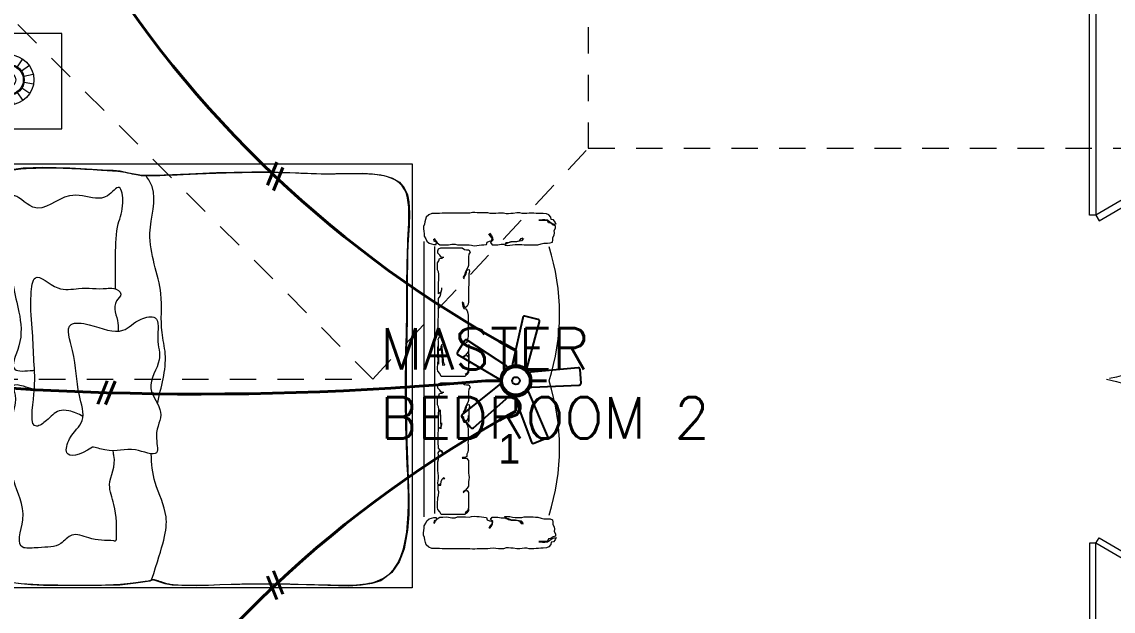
# Model space of a CAD drawing. Header units: metres. Extents: x 14 to 2416, y -346 to 476.
# Drawn here: x 148.87 to 154.02, y -84.17 to -81.39 of the extents above; entities that cross this region are included whole.
import ezdxf

# ---------------------------------------------------------------- set-up
doc = ezdxf.new("R2010")
doc.units = ezdxf.units.M
doc.linetypes.add('0', pattern=[0])
doc.linetypes.add('HIDDEN2', pattern=[0.1875, 0.125, -0.0625])
doc.layers.get('0').update_dxf_attribs({"linetype": '0', "lineweight": 20})
for name, color, linetype, lineweight in [('A-ANNO-TEXT', 20, 'Continuous', 13), ('A-DOOR', 35, 'Continuous', 5), ('baños', 251, 'Continuous', 0), ('E Salida Luces', 22, 'Continuous', 40), ('E Tuberia Emp Losa', 22, 'Continuous', 40), ('MOBILIARIOS', 252, 'Continuous', 0), ('textos', 7, 'Continuous', 0)]:
    doc.layers.add(name, color=color, linetype=linetype, lineweight=lineweight)
doc.layers.add('MAVA Luminarias', color=1, linetype='Continuous')
doc.layers.add('Techos 1', color=7, linetype='HIDDEN2', lineweight=9, true_color=0x42391a)
doc.styles.add('CENTURY GOTHIC', font='GOTHIC.TTF')
doc.styles.get("Standard").update_dxf_attribs({"font": 'arial.ttf', "height": 0.1875})

# ---------------------------------------------------------------- blocks, each defined once
blk = doc.blocks.new('abanico mava')
at = {"layer": 'MAVA Luminarias', "linetype": 'ByBlock', "lineweight": -2, "extrusion": (4.64878e-10, 3.72215e-09, 1), "elevation": 0}
for points in [[(513803.1025, 2035248.6775), (513803.2149, 2035249.0863, 0.421374), (513803.2029, 2035249.107), (513803.0842, 2035249.1365, 0.421374), (513803.0638, 2035249.1239), (513802.972, 2035248.71, 0.407089), (513802.9843, 2035248.6901), (513803.0823, 2035248.6658, 0.407089)], [(513802.9213, 2035248.6897), (513802.5673, 2035248.923, 0.421374), (513802.5439, 2035248.9179), (513802.4792, 2035248.8141, 0.421374), (513802.4849, 2035248.7909), (513802.8502, 2035248.5756, 0.407089), (513802.8729, 2035248.5812), (513802.9263, 2035248.6668, 0.407089)], [(513802.9932, 2035248.4048), (513803.1425, 2035248.008, 0.421374), (513803.1644, 2035247.9984), (513803.2777, 2035248.0443, 0.421374), (513803.2868, 2035248.0665), (513803.1178, 2035248.4553, 0.407089), (513803.0962, 2035248.4641), (513803.0026, 2035248.4262, 0.407089)]]:
    blk.add_lwpolyline(points, format="xyb", close=True, dxfattribs=at)
at = {"layer": 'MAVA Luminarias', "linetype": 'ByBlock', "lineweight": -2, "extrusion": (4.64878e-10, 3.72215e-09, 1)}
for points in [[(513803.1469, 2035248.5015), (513803.5704, 2035248.5208, 0.421374), (513803.5864, 2035248.5387), (513803.5777, 2035248.6607, 0.421374), (513803.5594, 2035248.6762), (513803.1374, 2035248.6356, 0.407089), (513803.1223, 2035248.6177), (513803.1295, 2035248.517, 0.407089)], [(513802.8538, 2035248.5211), (513802.5225, 2035248.2565, 0.421374), (513802.5201, 2035248.2327), (513802.5988, 2035248.1391, 0.421374), (513802.6227, 2035248.1373), (513802.9403, 2035248.4182, 0.407089), (513802.942, 2035248.4415), (513802.877, 2035248.5188, 0.407089)]]:
    blk.add_lwpolyline(points, format="xyb", close=True, dxfattribs=at)
at = {"layer": 'MAVA Luminarias', "linetype": 'ByBlock', "lineweight": -2}
for radius in [0.1227, 0.0335]:
    blk.add_circle((513803.0035, 2035248.5589), radius, dxfattribs=at)
blk = doc.blocks.new('A$C2f9b60d5')
at = {"layer": 'A-DOOR'}
for p, q in [((0, 0.1005), (0.06, 0.1005)), ((0, 0.1005), (0, 0.0005)), ((0.035, 0.0605), (0.035, 0.0005)), ((0.06, 0.0605), (0.035, 0.0605)), ((0.06, 0.0605), (0.06, 0.1005)), ((3.6, 0.1), (3.54, 0.1)), ((3.54, 0.06), (3.54, 0.1)), ((3.54, 0.06), (3.565, 0.06)), ((3.565, 0.06), (3.565, 0)), ((3.6, 0.1), (3.6, 0)), ((0.035, 0.0005), (0, 0.0005)), ((3.565, 0), (3.6, 0))]:
    blk.add_line(p, q, dxfattribs=at)
for points in [[(0.6314, 0.7341), (1.0247, 0.0604), (1.0509, 0.0757), (0.6576, 0.7494)], [(2.9658, 0.7337), (2.5723, 0.0601), (2.5462, 0.0754), (2.9397, 0.749)], [(0.0446, 0.0605), (1.0247, 0.0604), (1.0247, 0.0301), (0.0446, 0.0302)], [(3.5524, 0.06), (2.5723, 0.0601), (2.5723, 0.0298), (3.5524, 0.0297)]]:
    blk.add_lwpolyline(points, close=True, dxfattribs=at)
at = {"layer": 'A-DOOR', "linetype": 'HIDDEN2'}
for centre, start, end in [((0.96, -0.0488), 10.7613, 110.7488), ((2.637, -0.0491), 69.2325, 169.2199)]:
    blk.add_arc(centre, 0.8536, start, end, dxfattribs=at)
blk = doc.blocks.new('PL BASE 2N NASAS 09')
at = {"layer": 'Techos 1'}
for p, q in [((172.1943, -18.3117), (176.0975, -22.2118)), ((176.0975, -22.2118), (177.1135, -21.1225)), ((163.9475, -22.2118), (176.0975, -22.2118))]:
    blk.add_line(p, q, dxfattribs=at)
blk.add_lwpolyline([(180.5084, -9.3009), (177.1135, -9.3009), (177.1135, -21.1225), (180.5084, -21.1225)], close=True, dxfattribs=at)
at = {"color": 1, "xscale": -1, "rotation": 270}
blk.add_blockref('A$C2f9b60d5', (179.4475, -24.0117), dxfattribs=at)
at = {"layer": 'baños', "linetype": 'Continuous', "flags": 8}
for tag, p in [('MODELNUMBER', (167.1329, -5.6306, 0)), ('TRADENAME', (167.1329, -5.6307, 0)), ('PRODUCT', (167.1329, -5.6307, 0)), ('MATERIAL', (167.1329, -5.6307, 0)), ('MODELNUMBER', (168.3076, -5.6306, 0)), ('TRADENAME', (168.3076, -5.6307, 0)), ('PRODUCT', (168.3076, -5.6307, 0)), ('MATERIAL', (168.3076, -5.6307, 0))]:
    blk.add_attdef(tag, p, '', height=0.0000254, rotation=180.0001, dxfattribs=at)
at = {"layer": 'baños', "linetype": 'Continuous'}
for tag, p, rotation in [('MODELNUMBER', (169.2428, -19.7065), 180.0001), ('TRADENAME', (169.2428, -19.7064), 180.0001), ('MATERIAL', (169.243, -19.7063), 180.0001), ('PRODUCT', (169.243, -19.7064), 180.0001), ('MODELNUMBER', (169.9524, -19.7065), 179.9999), ('MATERIAL', (169.9524, -19.7063), 179.9999), ('TRADENAME', (169.9524, -19.7064), 179.9999), ('PRODUCT', (169.9524, -19.7064), 179.9999)]:
    blk.add_attdef(tag, p, '', height=0.0000254, rotation=rotation, dxfattribs=at)
at = {"layer": 'textos', "insert": (176.1314, -22.4922), "char_height": 0.195, "width": 2.245131, "attachment_point": 7}
blk.add_mtext('{\\Fromans|c0;MASTER BEDROOM 2}', dxfattribs=at)
blk = doc.blocks.new('A$Ca3ef8f56')
at = {"layer": 'MOBILIARIOS'}
for p, q in [((0.0032, 0.1527), (0.0032, 1.4519)), ((0.0532, 0.1694), (0.0532, 1.4284))]:
    blk.add_line(p, q, dxfattribs=at)
for points in [[(0.6249, 1.5324), (0.6212, 1.5434), (0.6126, 1.5544), (0.6016, 1.5556), (0.6004, 1.5666), (0.5906, 1.5776), (0.5796, 1.5825), (0.5637, 1.5837), (0.5527, 1.5837), (0.5417, 1.5849), (0.5307, 1.5849), (0.5197, 1.5862), (0.4977, 1.5862), (0.4867, 1.5837), (0.4757, 1.5837), (0.4647, 1.5849), (0.4537, 1.5874), (0.4402, 1.5874), (0.4231, 1.5837), (0.4121, 1.5837), (0.4011, 1.5825), (0.3889, 1.5825), (0.3766, 1.5862), (0.3534, 1.5862), (0.3412, 1.5849), (0.3302, 1.5837), (0.3143, 1.5849), (0.3033, 1.5874), (0.2519, 1.5874), (0.2409, 1.5886), (0.2299, 1.5886), (0.2177, 1.5862), (0.0868, 1.5862), (0.0746, 1.5849), (0.0391, 1.5849), (0.0245, 1.5788), (0.0122, 1.5678), (0.0086, 1.5568), (0.0061, 1.5446), (0.0037, 1.5336), (0, 1.5226), (0, 1.5116), (0.0012, 1.5006), (0.0024, 1.4884), (0.0024, 1.4774), (0.011, 1.4652), (0.0147, 1.4542), (0.0257, 1.4445), (0.0367, 1.442), (0.0477, 1.4383), (0.0587, 1.4383), (0.0611, 1.4493), (0.0501, 1.4542), (0.0477, 1.464)], [(0.4708, 1.4664), (0.4622, 1.4554), (0.4512, 1.4542), (0.4341, 1.4506), (0.4231, 1.4506), (0.4109, 1.4493), (0.3999, 1.4457), (0.3876, 1.4457), (0.3828, 1.4347), (0.395, 1.4335), (0.4072, 1.4347), (0.4194, 1.4371), (0.4317, 1.4383), (0.4635, 1.4383), (0.4745, 1.4359), (0.516, 1.4359), (0.527, 1.4371), (0.5381, 1.4371), (0.5552, 1.442), (0.5674, 1.4445), (0.5845, 1.4445), (0.5968, 1.4457), (0.6078, 1.4493), (0.609, 1.4603), (0.609, 1.4713), (0.6151, 1.4823), (0.6175, 1.4933), (0.6163, 1.5043), (0.6224, 1.5153), (0.6224, 1.5263), (0.6114, 1.53), (0.6004, 1.5385), (0.5894, 1.5397), (0.5845, 1.5507), (0.5735, 1.552), (0.5442, 1.552)], [(0.5442, 1.5544), (0.5613, 1.5556), (0.5723, 1.5556), (0.5845, 1.5544), (0.5955, 1.5458), (0.6065, 1.5373), (0.6175, 1.5348), (0.6212, 1.5348)], [(0.0501, 1.4677), (0.0563, 1.4567), (0.0636, 1.4457), (0.0758, 1.4371), (0.0905, 1.4371), (0.1064, 1.4359), (0.1174, 1.4371), (0.1333, 1.4396), (0.1492, 1.4396), (0.1602, 1.4359), (0.1981, 1.4359), (0.2152, 1.4371), (0.2262, 1.4347), (0.2385, 1.4322), (0.2507, 1.4335), (0.2617, 1.4347), (0.2727, 1.4359), (0.2837, 1.4371), (0.2972, 1.4383), (0.2996, 1.4493), (0.3106, 1.4542), (0.3216, 1.4567), (0.3241, 1.4677), (0.3143, 1.4787), (0.3069, 1.4884)], [(0.3106, 1.4909), (0.3204, 1.4799), (0.3253, 1.4689), (0.3265, 1.4579), (0.3155, 1.4481), (0.3228, 1.4371), (0.3497, 1.4371), (0.3656, 1.4396), (0.3779, 1.4396), (0.3889, 1.4408), (0.3999, 1.4481), (0.4133, 1.4518), (0.4402, 1.4518), (0.4525, 1.4554), (0.4598, 1.4664), (0.4696, 1.4689)], [(0.0946, 1.3772), (0.0844, 1.3772), (0.0759, 1.3874), (0.0673, 1.3976), (0.0673, 1.4078), (0.0708, 1.4181), (0.081, 1.4232), (0.1822, 1.4232), (0.1924, 1.4146), (0.2026, 1.4129), (0.2129, 1.4129), (0.2197, 1.4027), (0.2129, 1.3925), (0.2112, 1.3806), (0.2112, 1.3397), (0.2078, 1.3294), (0.2026, 1.3192), (0.1975, 1.309), (0.1941, 1.2988), (0.189, 1.2885), (0.1856, 1.2817)], [(0.0844, 1.234), (0.0844, 1.2238), (0.081, 1.2135), (0.0708, 1.205), (0.0708, 1.2579), (0.0725, 1.2715), (0.0725, 1.2988), (0.0708, 1.309), (0.0656, 1.3192), (0.0656, 1.3516), (0.0725, 1.3618), (0.0742, 1.372), (0.0844, 1.3737), (0.0895, 1.3737)], [(0.189, 1.2766), (0.1924, 1.2868), (0.1992, 1.2971), (0.2026, 1.3073), (0.2044, 1.3175), (0.2146, 1.3209), (0.2163, 1.3107), (0.2129, 1.3005), (0.2129, 1.2476), (0.2112, 1.2374), (0.2112, 1.1675), (0.2095, 1.1573), (0.2061, 1.1471), (0.1958, 1.1385), (0.1907, 1.1488), (0.189, 1.159), (0.1822, 1.1658)], [(0.0929, 0.9903), (0.0878, 1.0005), (0.0776, 1.0039), (0.0708, 1.0141), (0.0708, 1.0244), (0.069, 1.0346), (0.069, 1.0857), (0.0708, 1.0959), (0.0708, 1.1829), (0.0776, 1.1948), (0.081, 1.205), (0.0827, 1.2152), (0.0861, 1.2272), (0.0861, 1.2289)], [(0.1822, 1.1641), (0.1856, 1.1471), (0.189, 1.1368), (0.1992, 1.1351), (0.2061, 1.1249), (0.2078, 1.1147), (0.2095, 1.1028), (0.2095, 1.0499), (0.2078, 1.0397), (0.2095, 1.0295), (0.2095, 1.0056), (0.2078, 0.9954), (0.2044, 0.9852), (0.2044, 0.9749), (0.1941, 0.9698), (0.1839, 0.9698), (0.1822, 0.9664), (0.2026, 0.9664), (0.2112, 0.9562), (0.2112, 0.8965), (0.2129, 0.8863), (0.2146, 0.8761), (0.2129, 0.9659), (0.2112, 0.9556), (0.2112, 0.9352), (0.2061, 0.925), (0.1958, 0.9147), (0.1873, 0.9079)], [(0.0946, 0.8761), (0.0861, 0.9659), (0.081, 0.9556), (0.0793, 0.9454), (0.069, 0.9403), (0.0673, 0.9505), (0.069, 0.9607), (0.0708, 0.8727), (0.0708, 0.8829), (0.069, 0.8965), (0.0673, 0.9085), (0.0673, 0.9494), (0.0708, 0.9613), (0.0708, 0.9818), (0.069, 0.992), (0.0742, 1.0022), (0.0844, 1.0005), (0.0878, 0.9903), (0.0895, 0.9869)], [(0.2112, 0.8449), (0.2112, 0.8346), (0.2044, 0.8244), (0.1941, 0.8159), (0.0827, 0.8159), (0.0759, 0.8295), (0.0673, 0.8397), (0.0656, 0.85), (0.0656, 0.8602), (0.0673, 0.8704), (0.0673, 0.8806), (0.0708, 0.8909), (0.0725, 0.9079), (0.069, 0.9181), (0.069, 0.9386), (0.081, 0.9403), (0.0827, 0.959), (0.0895, 0.8693), (0.0998, 0.871), (0.0981, 0.8744)], [(0.1873, 0.9028), (0.1958, 0.913), (0.2061, 0.9147), (0.2112, 0.9045), (0.2112, 0.8517), (0.2095, 0.8414), (0.2061, 0.8312), (0.1958, 0.8244)], [(0.0946, 0.74), (0.0844, 0.74), (0.0759, 0.7502), (0.0673, 0.7604), (0.0673, 0.7707), (0.0708, 0.7809), (0.081, 0.786), (0.1822, 0.786), (0.1924, 0.7775), (0.2026, 0.7758), (0.2129, 0.7758), (0.2197, 0.7656), (0.2129, 0.7553), (0.2112, 0.7434), (0.2112, 0.7025), (0.2078, 0.6923), (0.2026, 0.6821), (0.1975, 0.6718), (0.1941, 0.6616), (0.189, 0.6514), (0.1856, 0.6446)], [(0.0844, 0.5968), (0.0844, 0.5866), (0.081, 0.5764), (0.0708, 0.5679), (0.0708, 0.6207), (0.0725, 0.6343), (0.0725, 0.6616), (0.0708, 0.6718), (0.0656, 0.6821), (0.0656, 0.7144), (0.0725, 0.7247), (0.0742, 0.7349), (0.0844, 0.7366), (0.0895, 0.7366)], [(0.189, 0.6394), (0.1924, 0.6497), (0.1992, 0.6599), (0.2026, 0.6701), (0.2044, 0.6803), (0.2146, 0.6838), (0.2163, 0.6735), (0.2129, 0.6633), (0.2129, 0.6105), (0.2112, 0.6002), (0.2112, 0.6304), (0.2095, 0.6201), (0.2061, 0.6099), (0.1958, 0.6014), (0.1907, 0.6116), (0.189, 0.6218), (0.1822, 0.6287)], [(0.0929, 0.4531), (0.0878, 0.4633), (0.0776, 0.4668), (0.0708, 0.477), (0.0708, 0.4872), (0.069, 0.4974), (0.069, 0.5486), (0.0708, 0.5588), (0.0708, 0.6457), (0.0776, 0.6576), (0.081, 0.5679), (0.0827, 0.5781), (0.0861, 0.59), (0.0861, 0.5917)], [(0.1822, 0.627), (0.1856, 0.6099), (0.189, 0.5997), (0.1992, 0.598), (0.2061, 0.5878), (0.2078, 0.5775), (0.2095, 0.5656), (0.2095, 0.5128), (0.2078, 0.5025), (0.2095, 0.4923), (0.2095, 0.4685), (0.2078, 0.4582), (0.2044, 0.448), (0.2044, 0.4378), (0.1941, 0.4327), (0.1839, 0.4327), (0.1822, 0.4293), (0.2026, 0.4293), (0.2112, 0.419), (0.2112, 0.3594), (0.2129, 0.3492), (0.2146, 0.3389), (0.2129, 0.3287), (0.2112, 0.3185), (0.2112, 0.298), (0.2061, 0.2878), (0.1958, 0.2776), (0.1873, 0.2708)], [(0.0946, 0.3389), (0.0861, 0.3287), (0.081, 0.3185), (0.0793, 0.3083), (0.069, 0.3031), (0.0673, 0.3134), (0.069, 0.3236), (0.0708, 0.3355), (0.0708, 0.3457), (0.069, 0.3594), (0.0673, 0.3713), (0.0673, 0.4122), (0.0708, 0.4241), (0.0708, 0.4446), (0.069, 0.4548), (0.0742, 0.465), (0.0844, 0.4633), (0.0878, 0.4531), (0.0895, 0.4497)], [(0.2112, 0.1926), (0.2112, 0.1824), (0.2044, 0.1721), (0.1941, 0.1636), (0.0827, 0.1636), (0.0759, 0.1772), (0.0673, 0.1875), (0.0656, 0.1977), (0.0656, 0.223), (0.0673, 0.2333), (0.0673, 0.2435), (0.0708, 0.2537), (0.0725, 0.2708), (0.069, 0.281), (0.069, 0.3014), (0.081, 0.3031), (0.0827, 0.3219), (0.0895, 0.3321), (0.0998, 0.3338), (0.0981, 0.3372)], [(0.1873, 0.2656), (0.1958, 0.2759), (0.2061, 0.2776), (0.2112, 0.2673), (0.2112, 0.1994), (0.2095, 0.1892), (0.2061, 0.179), (0.1958, 0.1721)], [(0.0501, 0.1209), (0.0563, 0.1319), (0.0636, 0.1429), (0.0758, 0.1515), (0.0905, 0.1515), (0.1064, 0.1527), (0.1174, 0.1515), (0.1333, 0.149), (0.1492, 0.149), (0.1602, 0.1527), (0.1981, 0.1527), (0.2152, 0.1515), (0.2262, 0.1539), (0.2385, 0.1564), (0.2507, 0.1551), (0.2617, 0.1539), (0.2727, 0.1527), (0.2837, 0.1515), (0.2972, 0.1503), (0.2996, 0.1393), (0.3106, 0.1344), (0.3216, 0.1319), (0.3241, 0.1209), (0.3143, 0.1099), (0.3069, 0.1002)], [(0.4708, 0.1222), (0.4622, 0.1332), (0.4512, 0.1344), (0.4341, 0.138), (0.4231, 0.138), (0.4109, 0.1393), (0.3999, 0.1429), (0.3876, 0.1429), (0.3828, 0.1539), (0.395, 0.1551), (0.4072, 0.1539), (0.4194, 0.1515), (0.4317, 0.1503), (0.4635, 0.1503), (0.4745, 0.1527), (0.516, 0.1527), (0.527, 0.1515), (0.5381, 0.1515), (0.5552, 0.1466), (0.5674, 0.1441), (0.5845, 0.1441), (0.5968, 0.1429), (0.6078, 0.1393), (0.609, 0.1283), (0.609, 0.1173), (0.6151, 0.1063), (0.6175, 0.0953), (0.6163, 0.0843), (0.6224, 0.0733), (0.6224, 0.0623), (0.6114, 0.0586), (0.6004, 0.0501), (0.5894, 0.0489), (0.5845, 0.0379), (0.5735, 0.0366), (0.5442, 0.0366)], [(0.6249, 0.0562), (0.6212, 0.0452), (0.6126, 0.0342), (0.6016, 0.033), (0.6004, 0.022), (0.5906, 0.011), (0.5796, 0.0061), (0.5637, 0.0049), (0.5527, 0.0049), (0.5417, 0.0037), (0.5307, 0.0037), (0.5197, 0.0024), (0.4977, 0.0024), (0.4867, 0.0049), (0.4757, 0.0049), (0.4647, 0.0037), (0.4537, 0.0012), (0.4402, 0.0012), (0.4231, 0.0049), (0.4121, 0.0049), (0.4011, 0.0061), (0.3889, 0.0061), (0.3766, 0.0024), (0.3534, 0.0024), (0.3412, 0.0037), (0.3302, 0.0049), (0.3143, 0.0037), (0.3033, 0.0012), (0.2519, 0.0012), (0.2409, 0), (0.2299, 0), (0.2177, 0.0024), (0.0868, 0.0024), (0.0746, 0.0037), (0.0391, 0.0037), (0.0245, 0.0098), (0.0122, 0.0208), (0.0086, 0.0318), (0.0061, 0.044), (0.0037, 0.055), (0, 0.066), (0, 0.077), (0.0012, 0.088), (0.0024, 0.1002), (0.0024, 0.1112), (0.011, 0.1234), (0.0147, 0.1344), (0.0257, 0.1441), (0.0367, 0.1466), (0.0477, 0.1503), (0.0587, 0.1503), (0.0611, 0.1393), (0.0501, 0.1344), (0.0477, 0.1246)], [(0.3106, 0.0977), (0.3204, 0.1087), (0.3253, 0.1197), (0.3265, 0.1307), (0.3155, 0.1405), (0.3228, 0.1515), (0.3497, 0.1515), (0.3656, 0.149), (0.3779, 0.149), (0.3889, 0.1478), (0.3999, 0.1405), (0.4133, 0.1368), (0.4402, 0.1368), (0.4525, 0.1332), (0.4598, 0.1222), (0.4696, 0.1197)], [(0.5442, 0.0342), (0.5613, 0.033), (0.5723, 0.033), (0.5845, 0.0342), (0.5955, 0.0428), (0.6065, 0.0513), (0.6175, 0.0537), (0.6212, 0.0537)]]:
    blk.add_lwpolyline(points, dxfattribs=at)
for centre in [(-0.3846, 1.1107), (-0.3846, 0.4779)]:
    blk.add_arc(centre, 1.0261, 342.0399, 17.9601, dxfattribs=at)
blk = doc.blocks.new('A$Cb50f4bf1')
at = {"layer": 'MOBILIARIOS'}
for p, q in [((0.45, 0.45), (0, 0.45)), ((0, 0.45), (0, 0)), ((0.45, 0), (0.45, 0.45)), ((0.2058, 0.3663), (0.2154, 0.322)), ((0.2519, 0.3671), (0.2438, 0.3224)), ((0.1314, 0.3148), (0.1695, 0.2902)), ((0.1635, 0.348), (0.1893, 0.3107)), ((0.2948, 0.3501), (0.2703, 0.312)), ((0.328, 0.318), (0.2907, 0.2922)), ((0.1144, 0.2719), (0.1591, 0.2638)), ((0.3463, 0.2757), (0.302, 0.2661)), ((0.1152, 0.2258), (0.1595, 0.2353)), ((0.1335, 0.1834), (0.1708, 0.2092)), ((0.3301, 0.1867), (0.292, 0.2112)), ((0.3471, 0.2296), (0.3025, 0.2377)), ((0.1667, 0.1514), (0.1913, 0.1895)), ((0.2096, 0.1344), (0.2177, 0.179)), ((0.2557, 0.1352), (0.2462, 0.1795)), ((0.2981, 0.1535), (0.2723, 0.1908)), ((0, 0), (0.45, 0))]:
    blk.add_line(p, q, dxfattribs=at)
for radius in [0.1182, 0.0729, 0.0684, 0.0328]:
    blk.add_circle((0.2308, 0.2507), radius, dxfattribs=at)
blk = doc.blocks.new('PL MUEBLES 2N NASAS 09')
at = {"layer": 'MOBILIARIOS'}
blk.add_lwpolyline([(224.1973, 41.5204), (226.1973, 41.5204), (226.1973, 39.5204), (224.1973, 39.5204)], close=True, dxfattribs=at)
blk.add_lwpolyline([(224.2861, 41.4912), (224.3625, 41.5016), (224.4555, 41.5054), (224.582, 41.5016), (224.6884, 41.4959), (224.7362, 41.4921), (224.7865, 41.4902), (224.8197, 41.4873), (224.8596, 41.4788), (224.8947, 41.4712), (224.9213, 41.4664), (225.0273, 41.4683), (225.1434, 41.4731), (225.2744, 41.4797), (225.4402, 41.4835), (225.5454, 41.4821), (225.5855, 41.4805), (225.6632, 41.4788), (225.7463, 41.4746), (225.7856, 41.4738), (225.8375, 41.4754), (225.8859, 41.4754), (225.9628, 41.4763), (226.0093, 41.4737), (226.0636, 41.4661), (226.1037, 41.4536), (226.138, 41.4343), (226.1597, 41.4076), (226.1748, 41.3749), (226.1815, 41.3406), (226.184, 41.2871), (226.1823, 41.2277), (226.1798, 41.1834), (226.1773, 41.1379), (226.1756, 41.0944), (226.1748, 41.0433), (226.1739, 40.9931), (226.1731, 40.8676), (226.1739, 40.7798), (226.1714, 40.7221), (226.1681, 40.5626), (226.1681, 40.4279), (226.1697, 40.253), (226.1773, 40.0802), (226.1815, 39.943), (226.1807, 39.8652), (226.1748, 39.7912), (226.1597, 39.7042), (226.1363, 39.6423), (226.1004, 39.5913), (226.0494, 39.552), (226.0064, 39.5402), (225.9563, 39.5327), (225.8978, 39.5276), (225.7991, 39.531), (225.7092, 39.5335), (225.6239, 39.5352), (225.5311, 39.5368), (225.3843, 39.5351), (225.2899, 39.5335), (225.2368, 39.5309), (225.1816, 39.5292), (225.1198, 39.5301), (225.0654, 39.5326), (225.0316, 39.5384), (224.989, 39.5535), (224.974, 39.5577), (224.9589, 39.551), (224.8937, 39.5418), (224.8181, 39.5326), (224.7153, 39.5309), (224.5469, 39.5301), (224.4588, 39.5309), (224.3977, 39.5343), (224.3384, 39.5401)], dxfattribs=at)
blk.add_arc((224.7938, 39.7506), 0.00932, 244.4366, 348.7327, dxfattribs=at)
for points, knots in [([(224.9437, 41.4641), (224.9437, 41.4641), (224.9437, 41.4641), (224.9437, 41.4641), (224.942, 41.4641), (224.9072, 41.4641), (224.8373, 41.4845), (224.6654, 41.4926), (224.4583, 41.5084), (224.2276, 41.4845), (224.2019, 41.399), (224.2276, 41.1491), (224.215, 40.8779), (224.2679, 40.6889), (224.2276, 40.2674), (224.2462, 39.9057), (224.2127, 39.6312), (224.2276, 39.5326), (224.62, 39.5326), (224.8064, 39.5326), (224.9482, 39.5524), (224.9615, 39.5524), (224.977, 39.5643), (225.0473, 39.5326), (225.112, 39.5326), (225.2329, 39.5326)], [2.895366, 2.895366, 2.895366, 2.895366, 2.896475, 3.053535, 3.138588, 3.190252, 3.29358, 3.393683, 3.686394, 3.848283, 3.942303, 4.166996, 4.499824, 4.847407, 5.433591, 5.797126, 6.093613, 6.186669, 6.495546, 6.666013, 6.828452, 7.059973, 7.190877, 7.299822, 7.383928, 7.383928, 7.383928, 7.383928]), ([(224.9961, 40.388), (225.011, 40.4673), (225.0503, 40.5787), (225.0049, 40.7547), (225.0316, 40.9364), (224.9221, 41.1682), (225.0019, 41.3678), (224.9534, 41.4475), (224.942, 41.4641)], [0.780746, 0.780746, 0.780746, 0.780746, 1.031047, 1.138144, 1.338216, 1.638789, 1.87051, 1.932727, 1.932727, 1.932727, 1.932727]), ([(226.1717, 40.7886), (226.1717, 40.9205), (226.1717, 41.1162), (226.1925, 41.4128), (226.0613, 41.4845), (225.784, 41.4668), (225.5578, 41.4845), (225.1328, 41.4719), (225.036, 41.4641), (224.9437, 41.4641)], [0, 0, 0, 0, 0.418295, 0.63409, 0.877661, 1.085184, 1.239382, 1.462689, 1.680419, 1.680419, 1.680419, 1.680419]), ([(224.7979, 40.9327), (224.7976, 40.9804), (224.797, 41.0912), (224.801, 41.2307), (224.8402, 41.3137), (224.8226, 41.4435), (224.7494, 41.3369), (224.6691, 41.3703), (224.5311, 41.3765), (224.4372, 41.2549), (224.2987, 41.4156), (224.3156, 41.2256), (224.3078, 41.1143), (224.3091, 40.9521), (224.3472, 40.8136), (224.3633, 40.6776), (224.2829, 40.5333), (224.3784, 40.5434), (224.4131, 40.5465), (224.4156, 40.5467)], [0, 0, 0, 0, 0.152599, 0.305824, 0.413498, 0.490111, 0.57095, 0.695693, 0.751084, 0.933009, 1.04478, 1.135217, 1.336369, 1.489125, 1.623798, 1.783333, 1.909904, 2.000264, 2.007333, 2.007333, 2.007333, 2.007333]), ([(224.6443, 40.3288), (224.6234, 40.3402), (224.5878, 40.3564), (224.5183, 40.3608), (224.4833, 40.3128), (224.3855, 40.2485), (224.4234, 40.462), (224.412, 40.5804), (224.4083, 40.7391), (224.3927, 40.8502), (224.4112, 41.0282), (224.5242, 40.9107), (224.6329, 40.942), (224.7246, 40.9265), (224.7908, 40.938), (224.8374, 40.9077), (224.7744, 40.8552), (224.8122, 40.7903), (224.8107, 40.7427), (224.8099, 40.7303)], [0.032571, 0.032571, 0.032571, 0.032571, 0.107712, 0.156224, 0.235226, 0.291111, 0.451247, 0.617718, 0.770472, 0.95788, 1.036962, 1.155398, 1.259301, 1.397905, 1.433881, 1.478271, 1.518706, 1.629903, 1.669516, 1.669516, 1.669516, 1.669516]), ([(224.6887, 40.1835), (224.7037, 40.1826), (224.7977, 40.1505), (224.859, 40.1956), (225.0153, 40.1243), (224.9746, 40.2573), (225.04, 40.3499), (224.9264, 40.466), (225.0256, 40.5909), (224.9867, 40.6818), (225.012, 40.8115), (224.8986, 40.7899), (224.8223, 40.7018), (224.7079, 40.7607), (224.5492, 40.7813), (224.6164, 40.5944), (224.6084, 40.4697), (224.6652, 40.3036), (224.581, 40.2444), (224.549, 40.128), (224.6262, 40.1421), (224.6887, 40.1835)], [0.483205, 0.483205, 0.483205, 0.483205, 0.53364, 0.686105, 0.79098, 0.874215, 0.993951, 1.121456, 1.272938, 1.391058, 1.496021, 1.56567, 1.671481, 1.841411, 1.931504, 2.070402, 2.301906, 2.427526, 2.537167, 2.607901, 2.719001, 2.719001, 2.719001, 2.719001]), ([(225.9204, 39.5326), (225.9594, 39.5362), (226.2119, 39.5592), (226.1557, 40.2133), (226.1663, 40.5938), (226.1717, 40.7886)], [0, 0, 0, 0, 0.117685, 0.761841, 1.437924, 1.437924, 1.437924, 1.437924]), ([(224.7898, 39.7422), (224.751, 39.7428), (224.6861, 39.7438), (224.5921, 39.7873), (224.5341, 39.7091), (224.4605, 39.7137), (224.3132, 39.6959), (224.3948, 39.8799), (224.3004, 40.0142), (224.3109, 40.1756), (224.2938, 40.3159), (224.3419, 40.4035), (224.3008, 40.4982), (224.3682, 40.4687), (224.415, 40.4576)], [0, 0, 0, 0, 0.125513, 0.209774, 0.279098, 0.385114, 0.440556, 0.579971, 0.776155, 0.956632, 1.067828, 1.221054, 1.242986, 1.352802, 1.352802, 1.352802, 1.352802]), ([(224.8029, 39.7488), (224.8033, 39.8038), (224.8039, 39.8902), (224.7505, 40.022), (224.8036, 40.0936), (224.7884, 40.1497), (224.7874, 40.1665)], [0, 0, 0, 0, 0.1739603, 0.2732689, 0.4204064, 0.4281347, 0.4281347, 0.4281347, 0.4281347]), ([(224.9682, 39.5578), (225.022, 39.7247), (225.0629, 39.8472), (224.978, 40.005), (224.9667, 40.1063), (224.9667, 40.1523)], [0.0005696, 0.0005696, 0.0005696, 0.0005696, 0.2116189, 0.3895346, 0.5346505, 0.5346505, 0.5346505, 0.5346505])]:
    blk.add_open_spline(points, degree=3, knots=knots, dxfattribs=at)
blk.add_open_spline([(225.2329, 39.5326), (225.5398, 39.5473), (225.7271, 39.5318), (225.9204, 39.5326)], degree=3, dxfattribs=at)
blk.add_blockref('PL BASE 2N NASAS 09', (49.9143, 62.717))
at = {"layer": 'MOBILIARIOS', "rotation": 89.99999999999993}
blk.add_blockref('A$Cb50f4bf1', (224.5453, 41.6864), dxfattribs=at)
at = {"layer": 'MOBILIARIOS'}
blk.add_blockref('A$Ca3ef8f56', (226.251, 39.7018), dxfattribs=at)
blk = doc.blocks.new('A$C595364de')
blk.add_blockref('PL MUEBLES 2N NASAS 09', (-199.5618, -36.6052))
blk = doc.blocks.new('*U370')
for p, q in [((0.03, 1.37), (-1.05, -1.48)), ((0.99, 1.37), (-0.09, -1.48))]:
    blk.add_line(p, q)
blk = doc.blocks.new('*U661')
at = {"xscale": 0.03937007874015751, "yscale": 0.03937007874015751, "zscale": 0.03937007874015751, "rotation": 88.5809069442172}
blk.add_blockref('*U370', (-0.0022, 0.0013), dxfattribs=at)
blk = doc.blocks.new('*U486')
at = {"layer": 'E Salida Luces', "linetype": 'Continuous'}
for p, q in [((0, 0.358), (0, 0.181)), ((-0.358, 0.001), (-0.18, 0.001)), ((0.18, 0.001), (0.358, 0.001)), ((0, -0.179), (0, -0.357))]:
    blk.add_line(p, q, dxfattribs=at)
blk.add_circle((0, 0.001), 0.18, dxfattribs=at)
blk = doc.blocks.new('*U676')
at = {"xscale": 0.03937007874015751, "yscale": 0.03937007874015751, "zscale": 0.03937007874015751, "rotation": 132.7761364098362}
blk.add_blockref('*U370', (-0.0025, -0.0006), dxfattribs=at)

msp = doc.modelspace()

# ---------------------------------------------------------------- linework, layer by layer
at = {"layer": 'E Salida Luces'}
for centre, radius, start, end in [((153.7275, -78.2481), 5.3255, 211.2903, 241.683), ((149.71, -68.6816), 14.4607, 261.1586, 275.3502), ((153.8037, -88.0159), 5.4543, 118.4967, 148.0298)]:
    msp.add_arc(centre, radius, start, end, dxfattribs=at)

# ---------------------------------------------------------------- block references
at = {"layer": 'A-ANNO-TEXT'}
msp.add_blockref('A$C595364de', (124.0766, -86.9711), dxfattribs=at)
at = {"layer": 'E Salida Luces', "xscale": 0.4, "yscale": 0.4, "zscale": 0.4, "rotation": 180}
msp.add_blockref('*U486', (151.2014, -83.0791), dxfattribs=at)
at = {"layer": 'E Tuberia Emp Losa', "yscale": 0.9842519685039484, "zscale": 0.9842519685039484, "rotation": 270}
for name, p, xscale in [('*U676', (150.0655, -82.1147), -0.9842519685039484), ('*U661', (149.2695, -83.1357), 0.9842519685039484), ('*U676', (150.0655, -84.044), 0.9842519685039484)]:
    msp.add_blockref(name, p, dxfattribs=dict(at, xscale=xscale))
at = {"layer": 'MAVA Luminarias', "xscale": 0.5267524126646371, "yscale": 0.5267524126646371, "zscale": 0.5267524126646371}
msp.add_blockref('abanico mava', (-270495.7704, -1072155.1682), dxfattribs=at)

# ---------------------------------------------------------------- texts
at = {"layer": 'E Tuberia Emp Losa', "insert": (151.1703, -83.4007), "char_height": 0.14, "width": 0.162623, "attachment_point": 5, "style": 'CENTURY GOTHIC'}
msp.add_mtext('1', dxfattribs=at)

doc.saveas('drawing.dxf')
